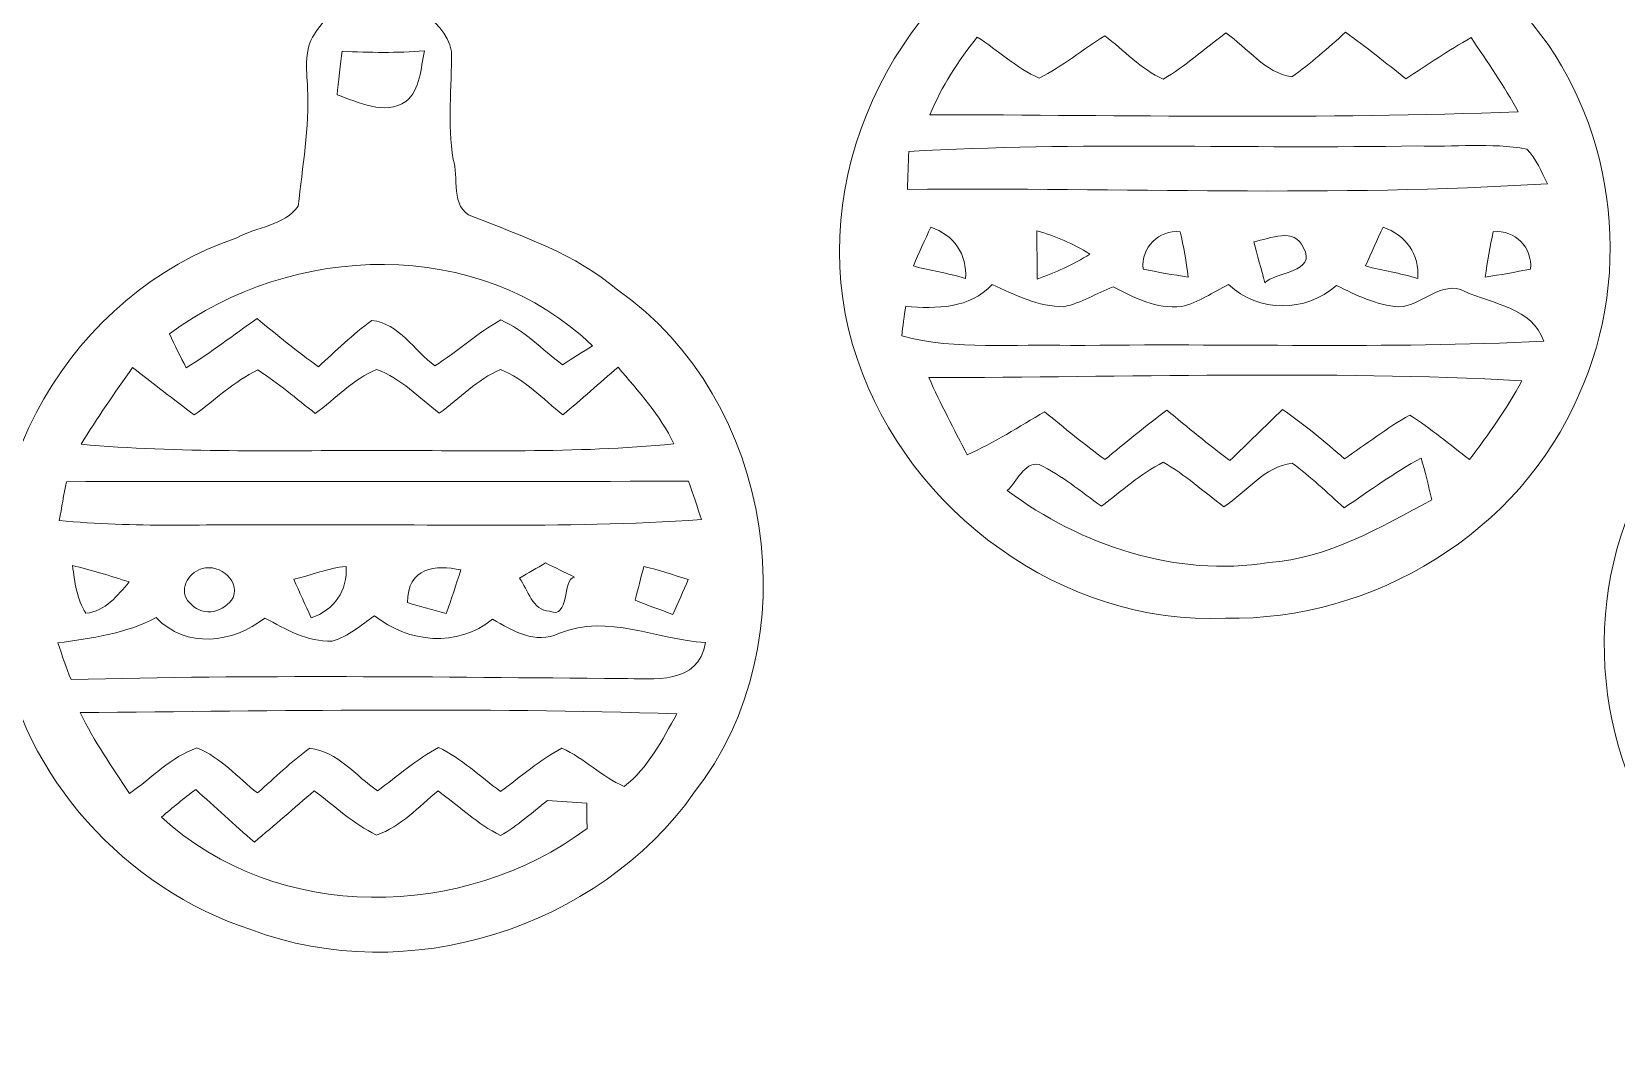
# Model space of a CAD drawing. Header units: centimetres. Extents: x -14.6 to 14.6, y -16.4 to 16.4.
# Drawn here: x -8.75 to 0.27, y -16.44 to -10.61 of the extents above; entities that cross this region are included whole.
import ezdxf

# ---------------------------------------------------------------- set-up
doc = ezdxf.new("R2010")
doc.units = ezdxf.units.CM
doc.header["$MEASUREMENT"] = 0
doc.layers.add('Layer 1', color=7, linetype='Continuous')

msp = doc.modelspace()

# ---------------------------------------------------------------- linework, layer by layer
at = {"layer": 'Layer 1', "color": 251, "lineweight": 9}
for points, knots in [([(-4.88773, -5.73313), (-4.69652, -5.67351), (-4.52366, -5.54792), (-4.31481, -5.55463), (-4.31481, -5.55463), (-4.08021, -5.53205), (-3.86431, -5.66257), (-3.63148, -5.64352), (-3.63148, -5.64352), (-3.31222, -5.59661), (-3.02259, -5.77299), (-2.72696, -5.85872), (-2.72696, -5.85872), (-2.27435, -5.97831), (-1.92615, -6.34449), (-1.45555, -6.41505), (-1.45555, -6.41505), (-1.21566, -6.43093), (-0.9987, -6.57909), (-0.75281, -6.54064), (-0.75281, -6.54064), (-0.54326, -6.54381), (-0.33971, -6.49301), (-0.14498, -6.41999), (-0.14498, -6.41999), (0.21556, -6.33003), (0.61244, -6.28699), (0.91724, -6.05345), (0.91724, -6.05345), (1.12643, -5.88024), (1.41994, -5.90176), (1.64784, -5.76241), (1.64784, -5.76241), (1.83375, -5.65693), (2.05847, -5.61072), (2.26767, -5.67386), (2.26767, -5.67386), (2.51567, -5.72819), (2.7672, -5.65411), (3.01697, -5.66681), (3.01697, -5.66681), (3.1542, -5.69009), (3.26321, -5.7864), (3.39303, -5.8305), (3.39303, -5.8305), (3.574, -5.87636), (3.77756, -5.8305), (3.94372, -5.93245), (3.94372, -5.93245), (4.38469, -6.28911), (4.94525, -6.47149), (5.49559, -6.57627), (5.49559, -6.57627), (5.89669, -6.54769), (6.31191, -6.57168), (6.69432, -6.42457), (6.69432, -6.42457), (6.86789, -6.32439), (7.04393, -6.22667), (7.23302, -6.15717), (7.23302, -6.15717), (7.42669, -6.08697), (7.54558, -5.90035), (7.72761, -5.81145), (7.72761, -5.81145), (7.9421, -5.74407), (8.18622, -5.81568), (8.38766, -5.69574), (8.38766, -5.69574), (8.63672, -5.55604), (8.94293, -5.55604), (9.20399, -5.66363), (9.20399, -5.66363), (9.43717, -5.7543), (9.70775, -5.63365), (9.92718, -5.77405), (9.92718, -5.77405), (10.12474, -5.88765), (10.3484, -5.92681), (10.56465, -5.98995), (10.56465, -5.98995), (10.82359, -6.12824), (11.08006, -6.27147), (11.34923, -6.39071), (11.34923, -6.39071), (11.55384, -6.50959), (11.7969, -6.49795), (12.02021, -6.55722), (12.02021, -6.55722), (12.27033, -6.57627), (12.54761, -6.644), (12.78327, -6.52159), (12.78327, -6.52159), (13.02704, -6.40658), (13.3403, -6.3639), (13.5689, -6.5357), (13.5689, -6.5357), (13.99577, -6.78864), (14.04974, -7.45821), (13.71143, -7.80499), (13.71143, -7.80499), (13.54562, -7.96092), (13.3209, -8.03606), (13.09654, -8.03959), (13.09654, -8.03959), (12.87711, -8.02513), (12.67567, -8.12108), (12.46718, -8.168), (12.46718, -8.168), (12.25587, -8.1807), (12.06043, -8.08863), (11.85299, -8.07346), (11.85299, -8.07346), (11.66426, -8.06605), (11.47658, -8.06534), (11.2889, -8.06323), (11.2889, -8.06323), (11.27232, -8.95364), (11.2695, -9.8444), (11.27726, -10.73481), (11.27726, -10.73481), (11.27056, -10.88686), (11.42366, -10.96306), (11.50092, -11.07348), (11.50092, -11.07348), (11.59582, -11.17155), (11.56125, -11.31372), (11.55878, -11.43825), (11.55878, -11.43825), (11.54502, -11.63828), (11.57853, -11.83619), (11.60323, -12.0348), (11.60323, -12.0348), (11.61099, -12.10677), (11.67272, -12.15051), (11.73764, -12.17027), (11.73764, -12.17027), (12.13451, -12.29409), (12.51092, -12.50505), (12.79879, -12.80809), (12.79879, -12.80809), (13.08313, -13.16051), (13.31808, -13.58314), (13.31773, -14.04881), (13.31773, -14.04881), (13.43626, -14.93992), (12.83266, -15.80811), (12.02444, -16.14184), (12.02444, -16.14184), (11.41449, -16.38949), (10.68883, -16.38243), (10.10498, -16.06634), (10.10498, -16.06634), (9.31158, -15.66382), (8.8057, -14.72544), (8.99267, -13.84137), (8.99267, -13.84137), (9.12673, -13.07161), (9.72927, -12.39781), (10.48704, -12.19778), (10.48704, -12.19778), (10.56112, -12.1685), (10.66766, -12.1424), (10.68107, -12.04926), (10.68107, -12.04926), (10.72128, -11.76669), (10.70576, -11.47988), (10.72834, -11.1966), (10.72834, -11.1966), (10.7996, -11.00328), (11.07018, -10.90485), (11.02255, -10.66179), (11.02255, -10.66179), (11.03737, -9.74104), (11.04584, -8.81817), (11.00774, -7.89777), (11.00774, -7.89777), (10.81971, -7.84909), (10.61298, -7.83251), (10.45494, -7.70904), (10.45494, -7.70904), (10.23022, -7.53547), (9.96034, -7.43352), (9.70634, -7.31322), (9.70634, -7.31322), (9.37896, -7.26983), (9.05794, -7.13119), (8.7228, -7.18516), (8.7228, -7.18516), (8.3672, -7.22009), (8.05322, -7.40283), (7.77241, -7.61097), (7.77241, -7.61097), (7.60837, -7.74326), (7.38471, -7.73973), (7.20409, -7.83604), (7.20409, -7.83604), (7.10919, -7.88649), (7.021, -7.94787), (6.93421, -8.01066), (6.93421, -8.01066), (6.93633, -8.14296), (6.94056, -8.40754), (6.94233, -8.53983), (6.94233, -8.53983), (7.06862, -8.66189), (7.23302, -8.79383), (7.22067, -8.98962), (7.22067, -8.98962), (7.20374, -9.24997), (7.21467, -9.51209), (7.27288, -9.76785), (7.27288, -9.76785), (7.35261, -9.90437), (7.53782, -9.90614), (7.66482, -9.97599), (7.66482, -9.97599), (8.48855, -10.29455), (9.08369, -11.17931), (8.97821, -12.07219), (8.97821, -12.07219), (8.91965, -13.15981), (7.87648, -14.0601), (6.79663, -14.01036), (6.79663, -14.01036), (5.70514, -14.05904), (4.65739, -13.13829), (4.61399, -12.03656), (4.61399, -12.03656), (4.54873, -11.3042), (4.93925, -10.58629), (5.53439, -10.17637), (5.53439, -10.17637), (5.77322, -10.01268), (6.04627, -9.91707), (6.31862, -9.82641), (6.31862, -9.82641), (6.35248, -9.51879), (6.38035, -9.21046), (6.39164, -8.90143), (6.39164, -8.90143), (6.39658, -8.74726), (6.54439, -8.65977), (6.6347, -8.55465), (6.6347, -8.55465), (6.64352, -8.40366), (6.6527, -8.25443), (6.66152, -8.1045), (6.66152, -8.1045), (6.51335, -8.07346), (6.35883, -8.00396), (6.21102, -8.06711), (6.21102, -8.06711), (5.82967, -8.2181), (5.42503, -8.04524), (5.03274, -8.06146), (5.03274, -8.06146), (4.77169, -8.09463), (4.57025, -7.89319), (4.32119, -7.86567), (4.32119, -7.86567), (3.955, -7.85086), (3.74052, -7.50513), (3.4015, -7.41835), (3.4015, -7.41835), (3.13303, -7.28112), (2.83564, -7.24443), (2.54142, -7.20915), (2.54142, -7.20915), (2.51849, -8.38919), (2.52132, -9.56994), (2.53966, -10.74998), (2.53966, -10.74998), (2.6529, -10.87663), (2.83599, -10.99552), (2.82435, -11.18849), (2.82435, -11.18849), (2.79401, -11.45624), (2.78272, -11.74411), (2.88397, -11.99741), (2.88397, -11.99741), (3.08082, -12.12829), (3.32706, -12.17873), (3.53202, -12.30221), (3.53202, -12.30221), (4.14833, -12.66557), (4.6087, -13.34996), (4.57942, -14.08338), (4.57942, -14.08338), (4.62105, -14.91452), (4.06366, -15.7118), (3.30307, -16.02189), (3.30307, -16.02189), (2.39643, -16.43817), (1.21815, -16.16512), (0.6276, -15.35021), (0.6276, -15.35021), (0.12596, -14.7085), (0.0621, -13.76059), (0.48826, -13.06421), (0.48826, -13.06421), (0.77824, -12.50329), (1.35786, -12.19214), (1.93429, -12.00376), (1.93429, -12.00376), (1.95722, -11.70001), (1.96499, -11.39486), (1.98157, -11.09077), (1.98157, -11.09077), (2.03307, -10.93696), (2.20311, -10.85052), (2.2525, -10.69495), (2.2525, -10.69495), (2.27825, -10.47976), (2.25991, -10.26209), (2.26414, -10.04619), (2.26414, -10.04619), (2.25321, -9.11521), (2.28672, -8.18352), (2.24721, -7.25325), (2.24721, -7.25325), (1.75614, -7.26383), (1.3829, -7.6346), (0.94334, -7.80006), (0.94334, -7.80006), (0.55917, -7.85297), (0.18275, -7.95492), (-0.20319, -7.9962), (-0.20319, -7.9962), (-0.39616, -8.06182), (-0.58348, -8.17859), (-0.79868, -8.12567), (-0.79868, -8.12567), (-1.13311, -8.04876), (-1.47742, -8.04488), (-1.81432, -7.98562), (-1.81432, -7.98562), (-1.80974, -8.11156), (-1.80056, -8.36344), (-1.79598, -8.48938), (-1.79598, -8.48938), (-1.68097, -8.61568), (-1.50282, -8.7328), (-1.54092, -8.93494), (-1.54092, -8.93494), (-1.52469, -9.20094), (-1.52751, -9.46869), (-1.48024, -9.73257), (-1.48024, -9.73257), (-1.0368, -9.9266), (-0.54291, -10.0984), (-0.24834, -10.51009), (-0.24834, -10.51009), (0.26495, -11.09041), (0.38207, -11.97271), (0.06069, -12.67368), (0.06069, -12.67368), (-0.27127, -13.45402), (-1.11018, -13.96449), (-1.95191, -13.94439), (-1.95191, -13.94439), (-2.87477, -13.98742), (-3.75672, -13.33831), (-4.04741, -12.47224), (-4.04741, -12.47224), (-4.3642, -11.56208), (-3.91511, -10.48646), (-3.0815, -10.02608), (-3.0815, -10.02608), (-2.87971, -9.90155), (-2.649, -9.83841), (-2.4278, -9.75903), (-2.4278, -9.75903), (-2.40311, -9.49163), (-2.38335, -9.22457), (-2.38406, -8.95646), (-2.38406, -8.95646), (-2.38406, -8.70952), (-2.08949, -8.58322), (-2.09796, -8.33204), (-2.09796, -8.33204), (-2.11242, -8.18917), (-2.03657, -7.9902), (-2.12124, -7.87061), (-2.12124, -7.87061), (-2.6303, -7.74008), (-3.01236, -7.31569), (-3.53835, -7.23244), (-3.53835, -7.23244), (-3.7165, -7.19822), (-3.8876, -7.11284), (-4.0714, -7.12272), (-4.0714, -7.12272), (-4.63231, -7.11249), (-5.08069, -7.50725), (-5.58305, -7.69352), (-5.58305, -7.69352), (-5.93688, -7.78489), (-6.23921, -8.01737), (-6.61633, -8.03712), (-6.61633, -8.03712), (-6.65726, -8.7582), (-6.6569, -9.48175), (-6.63821, -10.20353), (-6.63821, -10.20353), (-6.70171, -10.45012), (-6.39126, -10.51151), (-6.35951, -10.72), (-6.35951, -10.72), (-6.35563, -10.92461), (-6.38421, -11.13028), (-6.34858, -11.33418), (-6.34858, -11.33418), (-6.31471, -11.42661), (-6.3701, -11.61358), (-6.23851, -11.65874), (-6.23851, -11.65874), (-5.95135, -11.77339), (-5.65325, -11.87111), (-5.41267, -12.07713), (-5.41267, -12.07713), (-4.52013, -12.69732), (-4.30423, -14.08303), (-4.97768, -14.93887), (-4.97768, -14.93887), (-5.5266, -15.71251), (-6.6121, -16.05153), (-7.50145, -15.71745), (-7.50145, -15.71745), (-8.21477, -15.48426), (-8.79686, -14.85067), (-8.92244, -14.10455), (-8.92244, -14.10455), (-9.1334, -13.14005), (-8.51181, -12.09054), (-7.58189, -11.78045), (-7.58189, -11.78045), (-7.4697, -11.71765), (-7.30954, -11.7113), (-7.23123, -11.59947), (-7.23123, -11.59947), (-7.20794, -11.37652), (-7.16631, -11.15391), (-7.17796, -10.92884), (-7.17796, -10.92884), (-7.18431, -10.82089), (-7.20053, -10.69389), (-7.1268, -10.60288), (-7.1268, -10.60288), (-7.03438, -10.466), (-6.85516, -10.36404), (-6.8982, -10.16825), (-6.8982, -10.16825), (-6.88056, -9.50926), (-6.88198, -8.84957), (-6.89362, -8.19093), (-6.89362, -8.19093), (-6.88656, -8.11438), (-6.95712, -8.06464), (-7.02697, -8.06746), (-7.02697, -8.06746), (-7.38257, -8.06111), (-7.73605, -8.00431), (-8.09236, -8.03007), (-8.09236, -8.03007), (-8.28815, -8.02936), (-8.43773, -7.87696), (-8.61517, -7.81734), (-8.61517, -7.81734), (-8.81555, -7.75808), (-9.04521, -7.76266), (-9.20925, -7.61449), (-9.20925, -7.61449), (-9.40858, -7.4501), (-9.66151, -7.38589), (-9.88765, -7.27089), (-9.88765, -7.27089), (-10.08486, -7.15588), (-10.32015, -7.20174), (-10.53288, -7.14107), (-10.53288, -7.14107), (-10.69199, -7.08956), (-10.84509, -7.17634), (-10.99008, -7.23138), (-10.99008, -7.23138), (-10.98338, -7.49032), (-11.00349, -7.75243), (-10.97174, -8.01102), (-10.97174, -8.01102), (-10.88319, -8.18529), (-10.66588, -8.31758), (-10.69128, -8.53913), (-10.69128, -8.53913), (-10.72725, -8.80159), (-10.68422, -9.06335), (-10.66235, -9.32547), (-10.66235, -9.32547), (-10.26124, -9.48104), (-9.84108, -9.63485), (-9.54439, -9.96399), (-9.54439, -9.96399), (-8.98736, -10.4787), (-8.80179, -11.31443), (-9.01171, -12.03409), (-9.01171, -12.03409), (-9.21348, -12.69026), (-9.75711, -13.21907), (-10.40694, -13.42898), (-10.40694, -13.42898), (-11.15695, -13.68298), (-12.03325, -13.50412), (-12.61498, -12.96366), (-12.61498, -12.96366), (-13.03055, -12.61124), (-13.28243, -12.08595), (-13.30854, -11.54303), (-13.30854, -11.54303), (-13.36357, -11.01668), (-13.13497, -10.50374), (-12.81818, -10.09664), (-12.81818, -10.09664), (-12.52079, -9.70576), (-12.0523, -9.50327), (-11.6018, -9.34487), (-11.6018, -9.34487), (-11.59333, -9.05171), (-11.49385, -8.76878), (-11.51854, -8.47421), (-11.51854, -8.47421), (-11.52454, -8.31017), (-11.37955, -8.2054), (-11.27477, -8.10133), (-11.27477, -8.10133), (-11.2716, -7.84627), (-11.27195, -7.59192), (-11.27971, -7.33792), (-11.27971, -7.33792), (-11.64942, -7.43493), (-11.93588, -7.73656), (-12.32464, -7.77219), (-12.32464, -7.77219), (-12.61568, -7.78877), (-12.83476, -8.03606), (-13.13603, -8.00855), (-13.13603, -8.00855), (-13.52232, -8.01031), (-13.98869, -8.20222), (-14.29244, -7.86779), (-14.29244, -7.86779), (-14.64698, -7.5457), (-14.61699, -6.9227), (-14.23952, -6.62954), (-14.23952, -6.62954), (-14.05219, -6.43198), (-13.76468, -6.49972), (-13.52373, -6.47996), (-13.52373, -6.47996), (-13.22564, -6.44186), (-12.91731, -6.40658), (-12.65731, -6.24536), (-12.65731, -6.24536), (-12.33099, -6.13389), (-12.07664, -5.86084), (-11.72245, -5.82838), (-11.72245, -5.82838), (-11.52419, -5.79839), (-11.36756, -5.65869), (-11.17847, -5.60507), (-11.17847, -5.60507), (-11.02607, -5.59625), (-10.87367, -5.61636), (-10.72303, -5.63647), (-10.72303, -5.63647), (-10.5611, -5.66257), (-10.40129, -5.60225), (-10.23936, -5.60542), (-10.23936, -5.60542), (-10.06863, -5.56979), (-9.91728, -5.65905), (-9.76312, -5.7102), (-9.76312, -5.7102), (-9.54334, -5.78993), (-9.28792, -5.77405), (-9.09178, -5.91658), (-9.09178, -5.91658), (-8.96513, -5.99736), (-8.85506, -6.1099), (-8.70936, -6.15752), (-8.70936, -6.15752), (-8.46948, -6.22102), (-8.26275, -6.37342), (-8.01686, -6.41717), (-8.01686, -6.41717), (-7.67396, -6.51983), (-7.31413, -6.49513), (-6.961, -6.51065), (-6.961, -6.51065), (-6.53696, -6.46479), (-6.16654, -6.2249), (-5.76614, -6.0972), (-5.76614, -6.0972), (-5.62185, -6.04992), (-5.52378, -5.92434), (-5.38831, -5.86154), (-5.38831, -5.86154), (-5.22604, -5.80227), (-5.05388, -5.77899), (-4.88773, -5.73313), (-4.88773, -5.73313), (-4.88773, -5.73313), (-4.88773, -5.73313), (-4.88773, -5.73313)], [0, 0, 0, 0, 0.0064935, 0.0064935, 0.0064935, 0.0064935, 0.012987, 0.012987, 0.012987, 0.012987, 0.0194805, 0.0194805, 0.0194805, 0.0194805, 0.025974, 0.025974, 0.025974, 0.025974, 0.0324675, 0.0324675, 0.0324675, 0.0324675, 0.038961, 0.038961, 0.038961, 0.038961, 0.0454545, 0.0454545, 0.0454545, 0.0454545, 0.0519481, 0.0519481, 0.0519481, 0.0519481, 0.0584416, 0.0584416, 0.0584416, 0.0584416, 0.0649351, 0.0649351, 0.0649351, 0.0649351, 0.0714286, 0.0714286, 0.0714286, 0.0714286, 0.0779221, 0.0779221, 0.0779221, 0.0779221, 0.0844156, 0.0844156, 0.0844156, 0.0844156, 0.0909091, 0.0909091, 0.0909091, 0.0909091, 0.0974026, 0.0974026, 0.0974026, 0.0974026, 0.1038961, 0.1038961, 0.1038961, 0.1038961, 0.1103896, 0.1103896, 0.1103896, 0.1103896, 0.1168831, 0.1168831, 0.1168831, 0.1168831, 0.1233766, 0.1233766, 0.1233766, 0.1233766, 0.1298701, 0.1298701, 0.1298701, 0.1298701, 0.1363636, 0.1363636, 0.1363636, 0.1363636, 0.1428571, 0.1428571, 0.1428571, 0.1428571, 0.1493506, 0.1493506, 0.1493506, 0.1493506, 0.1558442, 0.1558442, 0.1558442, 0.1558442, 0.1623377, 0.1623377, 0.1623377, 0.1623377, 0.1688312, 0.1688312, 0.1688312, 0.1688312, 0.1753247, 0.1753247, 0.1753247, 0.1753247, 0.1818182, 0.1818182, 0.1818182, 0.1818182, 0.1883117, 0.1883117, 0.1883117, 0.1883117, 0.1948052, 0.1948052, 0.1948052, 0.1948052, 0.2012987, 0.2012987, 0.2012987, 0.2012987, 0.2077922, 0.2077922, 0.2077922, 0.2077922, 0.2142857, 0.2142857, 0.2142857, 0.2142857, 0.2207792, 0.2207792, 0.2207792, 0.2207792, 0.2272727, 0.2272727, 0.2272727, 0.2272727, 0.2337662, 0.2337662, 0.2337662, 0.2337662, 0.2402597, 0.2402597, 0.2402597, 0.2402597, 0.2467532, 0.2467532, 0.2467532, 0.2467532, 0.2532468, 0.2532468, 0.2532468, 0.2532468, 0.2597403, 0.2597403, 0.2597403, 0.2597403, 0.2662338, 0.2662338, 0.2662338, 0.2662338, 0.2727273, 0.2727273, 0.2727273, 0.2727273, 0.2792208, 0.2792208, 0.2792208, 0.2792208, 0.2857143, 0.2857143, 0.2857143, 0.2857143, 0.2922078, 0.2922078, 0.2922078, 0.2922078, 0.2987013, 0.2987013, 0.2987013, 0.2987013, 0.3051948, 0.3051948, 0.3051948, 0.3051948, 0.3116883, 0.3116883, 0.3116883, 0.3116883, 0.3181818, 0.3181818, 0.3181818, 0.3181818, 0.3246753, 0.3246753, 0.3246753, 0.3246753, 0.3311688, 0.3311688, 0.3311688, 0.3311688, 0.3376623, 0.3376623, 0.3376623, 0.3376623, 0.3441558, 0.3441558, 0.3441558, 0.3441558, 0.3506494, 0.3506494, 0.3506494, 0.3506494, 0.3571429, 0.3571429, 0.3571429, 0.3571429, 0.3636364, 0.3636364, 0.3636364, 0.3636364, 0.3701299, 0.3701299, 0.3701299, 0.3701299, 0.3766234, 0.3766234, 0.3766234, 0.3766234, 0.3831169, 0.3831169, 0.3831169, 0.3831169, 0.3896104, 0.3896104, 0.3896104, 0.3896104, 0.3961039, 0.3961039, 0.3961039, 0.3961039, 0.4025974, 0.4025974, 0.4025974, 0.4025974, 0.4090909, 0.4090909, 0.4090909, 0.4090909, 0.4155844, 0.4155844, 0.4155844, 0.4155844, 0.4220779, 0.4220779, 0.4220779, 0.4220779, 0.4285714, 0.4285714, 0.4285714, 0.4285714, 0.4350649, 0.4350649, 0.4350649, 0.4350649, 0.4415584, 0.4415584, 0.4415584, 0.4415584, 0.4480519, 0.4480519, 0.4480519, 0.4480519, 0.4545455, 0.4545455, 0.4545455, 0.4545455, 0.461039, 0.461039, 0.461039, 0.461039, 0.4675325, 0.4675325, 0.4675325, 0.4675325, 0.474026, 0.474026, 0.474026, 0.474026, 0.4805195, 0.4805195, 0.4805195, 0.4805195, 0.487013, 0.487013, 0.487013, 0.487013, 0.4935065, 0.4935065, 0.4935065, 0.4935065, 0.5, 0.5, 0.5, 0.5, 0.5064935, 0.5064935, 0.5064935, 0.5064935, 0.512987, 0.512987, 0.512987, 0.512987, 0.5194805, 0.5194805, 0.5194805, 0.5194805, 0.525974, 0.525974, 0.525974, 0.525974, 0.5324675, 0.5324675, 0.5324675, 0.5324675, 0.538961, 0.538961, 0.538961, 0.538961, 0.5454545, 0.5454545, 0.5454545, 0.5454545, 0.5519481, 0.5519481, 0.5519481, 0.5519481, 0.5584416, 0.5584416, 0.5584416, 0.5584416, 0.5649351, 0.5649351, 0.5649351, 0.5649351, 0.5714286, 0.5714286, 0.5714286, 0.5714286, 0.5779221, 0.5779221, 0.5779221, 0.5779221, 0.5844156, 0.5844156, 0.5844156, 0.5844156, 0.5909091, 0.5909091, 0.5909091, 0.5909091, 0.5974026, 0.5974026, 0.5974026, 0.5974026, 0.6038961, 0.6038961, 0.6038961, 0.6038961, 0.6103896, 0.6103896, 0.6103896, 0.6103896, 0.6168831, 0.6168831, 0.6168831, 0.6168831, 0.6233766, 0.6233766, 0.6233766, 0.6233766, 0.6298701, 0.6298701, 0.6298701, 0.6298701, 0.6363636, 0.6363636, 0.6363636, 0.6363636, 0.6428571, 0.6428571, 0.6428571, 0.6428571, 0.6493506, 0.6493506, 0.6493506, 0.6493506, 0.6558442, 0.6558442, 0.6558442, 0.6558442, 0.6623377, 0.6623377, 0.6623377, 0.6623377, 0.6688312, 0.6688312, 0.6688312, 0.6688312, 0.6753247, 0.6753247, 0.6753247, 0.6753247, 0.6818182, 0.6818182, 0.6818182, 0.6818182, 0.6883117, 0.6883117, 0.6883117, 0.6883117, 0.6948052, 0.6948052, 0.6948052, 0.6948052, 0.7012987, 0.7012987, 0.7012987, 0.7012987, 0.7077922, 0.7077922, 0.7077922, 0.7077922, 0.7142857, 0.7142857, 0.7142857, 0.7142857, 0.7207792, 0.7207792, 0.7207792, 0.7207792, 0.7272727, 0.7272727, 0.7272727, 0.7272727, 0.7337662, 0.7337662, 0.7337662, 0.7337662, 0.7402597, 0.7402597, 0.7402597, 0.7402597, 0.7467532, 0.7467532, 0.7467532, 0.7467532, 0.7532468, 0.7532468, 0.7532468, 0.7532468, 0.7597403, 0.7597403, 0.7597403, 0.7597403, 0.7662338, 0.7662338, 0.7662338, 0.7662338, 0.7727273, 0.7727273, 0.7727273, 0.7727273, 0.7792208, 0.7792208, 0.7792208, 0.7792208, 0.7857143, 0.7857143, 0.7857143, 0.7857143, 0.7922078, 0.7922078, 0.7922078, 0.7922078, 0.7987013, 0.7987013, 0.7987013, 0.7987013, 0.8051948, 0.8051948, 0.8051948, 0.8051948, 0.8116883, 0.8116883, 0.8116883, 0.8116883, 0.8181818, 0.8181818, 0.8181818, 0.8181818, 0.8246753, 0.8246753, 0.8246753, 0.8246753, 0.8311688, 0.8311688, 0.8311688, 0.8311688, 0.8376623, 0.8376623, 0.8376623, 0.8376623, 0.8441558, 0.8441558, 0.8441558, 0.8441558, 0.8506494, 0.8506494, 0.8506494, 0.8506494, 0.8571429, 0.8571429, 0.8571429, 0.8571429, 0.8636364, 0.8636364, 0.8636364, 0.8636364, 0.8701299, 0.8701299, 0.8701299, 0.8701299, 0.8766234, 0.8766234, 0.8766234, 0.8766234, 0.8831169, 0.8831169, 0.8831169, 0.8831169, 0.8896104, 0.8896104, 0.8896104, 0.8896104, 0.8961039, 0.8961039, 0.8961039, 0.8961039, 0.9025974, 0.9025974, 0.9025974, 0.9025974, 0.9090909, 0.9090909, 0.9090909, 0.9090909, 0.9155844, 0.9155844, 0.9155844, 0.9155844, 0.9220779, 0.9220779, 0.9220779, 0.9220779, 0.9285714, 0.9285714, 0.9285714, 0.9285714, 0.9350649, 0.9350649, 0.9350649, 0.9350649, 0.9415584, 0.9415584, 0.9415584, 0.9415584, 0.9480519, 0.9480519, 0.9480519, 0.9480519, 0.9545455, 0.9545455, 0.9545455, 0.9545455, 0.961039, 0.961039, 0.961039, 0.961039, 0.9675325, 0.9675325, 0.9675325, 0.9675325, 0.974026, 0.974026, 0.974026, 0.974026, 0.9805195, 0.9805195, 0.9805195, 0.9805195, 0.987013, 0.987013, 0.987013, 0.987013, 1, 1, 1, 1]), ([(-3.01165, -10.8724), (-3.14183, -10.81489), (-3.2459, -10.71365), (-3.36478, -10.63745), (-3.36478, -10.63745), (-3.47308, -10.77256), (-3.56728, -10.91896), (-3.63395, -11.07948), (-3.63395, -11.07948), (-2.51741, -11.08159), (-1.39981, -11.10699), (-0.28362, -11.0629), (-0.28362, -11.0629), (-0.363, -10.91614), (-0.46071, -10.77962), (-0.55208, -10.64097), (-0.55208, -10.64097), (-0.68014, -10.71259), (-0.80115, -10.79514), (-0.92356, -10.87628), (-0.92356, -10.87628), (-1.03715, -10.78526), (-1.14863, -10.69389), (-1.26752, -10.61064), (-1.26752, -10.61064), (-1.3663, -10.69918), (-1.46507, -10.78844), (-1.57408, -10.86464), (-1.57408, -10.86464), (-1.72366, -10.84135), (-1.82738, -10.69883), (-1.94873, -10.61346), (-1.94873, -10.61346), (-2.06762, -10.70165), (-2.17768, -10.8029), (-2.30574, -10.87734), (-2.30574, -10.87734), (-2.4331, -10.82019), (-2.5294, -10.71329), (-2.63876, -10.63004), (-2.63876, -10.63004), (-2.76365, -10.70941), (-2.88006, -10.80361), (-3.01165, -10.8724), (-3.01165, -10.8724), (-3.01165, -10.8724), (-3.01165, -10.8724), (-3.01165, -10.8724)], [0, 0, 0, 0, 0.0769231, 0.0769231, 0.0769231, 0.0769231, 0.1538462, 0.1538462, 0.1538462, 0.1538462, 0.2307692, 0.2307692, 0.2307692, 0.2307692, 0.3076923, 0.3076923, 0.3076923, 0.3076923, 0.3846154, 0.3846154, 0.3846154, 0.3846154, 0.4615385, 0.4615385, 0.4615385, 0.4615385, 0.5384615, 0.5384615, 0.5384615, 0.5384615, 0.6153846, 0.6153846, 0.6153846, 0.6153846, 0.6923077, 0.6923077, 0.6923077, 0.6923077, 0.7692308, 0.7692308, 0.7692308, 0.7692308, 0.8461538, 0.8461538, 0.8461538, 0.8461538, 1, 1, 1, 1]), ([(-6.98146, -10.71823), (-6.98887, -10.78032), (-7.00333, -10.90415), (-7.01039, -10.96624), (-7.01039, -10.96624), (-6.88974, -11.00786), (-6.73804, -11.08618), (-6.6188, -11.00469), (-6.6188, -11.00469), (-6.53414, -10.9359), (-6.53484, -10.81525), (-6.51262, -10.71682), (-6.51262, -10.71682), (-6.6689, -10.72811), (-6.82553, -10.7267), (-6.98146, -10.71823), (-6.98146, -10.71823), (-6.98146, -10.71823), (-6.98146, -10.71823), (-6.98146, -10.71823)], [0, 0, 0, 0, 0.1666667, 0.1666667, 0.1666667, 0.1666667, 0.3333333, 0.3333333, 0.3333333, 0.3333333, 0.5, 0.5, 0.5, 0.5, 0.6666667, 0.6666667, 0.6666667, 0.6666667, 1, 1, 1, 1]), ([(-3.7546, -11.28938), (-3.75742, -11.36099), (-3.76025, -11.43296), (-3.76201, -11.50493), (-3.76201, -11.50493), (-2.54775, -11.49293), (-1.33031, -11.54973), (-0.11781, -11.47212), (-0.11781, -11.47212), (-0.15274, -11.40403), (-0.18096, -11.32995), (-0.23564, -11.27492), (-0.23564, -11.27492), (-0.44061, -11.23752), (-0.65227, -11.26504), (-0.85865, -11.25692), (-0.85865, -11.25692), (-1.82385, -11.27597), (-2.79046, -11.23152), (-3.7546, -11.28938), (-3.7546, -11.28938), (-3.7546, -11.28938), (-3.7546, -11.28938), (-3.7546, -11.28938)], [0, 0, 0, 0, 0.1428571, 0.1428571, 0.1428571, 0.1428571, 0.2857143, 0.2857143, 0.2857143, 0.2857143, 0.4285714, 0.4285714, 0.4285714, 0.4285714, 0.5714286, 0.5714286, 0.5714286, 0.5714286, 0.7142857, 0.7142857, 0.7142857, 0.7142857, 1, 1, 1, 1]), ([(-3.62936, -11.71906), (-3.66323, -11.79209), (-3.69639, -11.86582), (-3.7285, -11.9399), (-3.7285, -11.9399), (-3.62831, -11.97024), (-3.53658, -11.9773), (-3.43146, -12.01257), (-3.43146, -12.01257), (-3.42052, -11.87288), (-3.49884, -11.76492), (-3.62936, -11.71906), (-3.62936, -11.71906), (-3.62936, -11.71906), (-3.62936, -11.71906), (-3.62936, -11.71906)], [0, 0, 0, 0, 0.2, 0.2, 0.2, 0.2, 0.4, 0.4, 0.4, 0.4, 0.6, 0.6, 0.6, 0.6, 1, 1, 1, 1]), ([(-1.79033, -11.80232), (-1.76952, -11.87993), (-1.748, -11.95789), (-1.72613, -12.03621), (-1.72613, -12.03621), (-1.67251, -11.97659), (-1.42415, -11.97518), (-1.50741, -11.8376), (-1.50741, -11.8376), (-1.55715, -11.71518), (-1.69614, -11.78715), (-1.79033, -11.80232), (-1.79033, -11.80232), (-1.79033, -11.80232), (-1.79033, -11.80232), (-1.79033, -11.80232)], [0, 0, 0, 0, 0.2, 0.2, 0.2, 0.2, 0.4, 0.4, 0.4, 0.4, 0.6, 0.6, 0.6, 0.6, 1, 1, 1, 1]), ([(-1.05409, -11.71906), (-1.08795, -11.79209), (-1.12111, -11.86582), (-1.15322, -11.9399), (-1.15322, -11.9399), (-1.05268, -11.97024), (-0.96236, -11.9773), (-0.85618, -12.01257), (-0.85618, -12.01257), (-0.84524, -11.87288), (-0.92356, -11.76492), (-1.05409, -11.71906), (-1.05409, -11.71906), (-1.05409, -11.71906), (-1.05409, -11.71906), (-1.05409, -11.71906)], [0, 0, 0, 0, 0.2, 0.2, 0.2, 0.2, 0.4, 0.4, 0.4, 0.4, 0.6, 0.6, 0.6, 0.6, 1, 1, 1, 1]), ([(-7.965, -12.32655), (-7.93431, -12.39146), (-7.90221, -12.45566), (-7.8694, -12.52022), (-7.8694, -12.52022), (-7.73041, -12.43379), (-7.60023, -12.3336), (-7.46618, -12.24012), (-7.46618, -12.24012), (-7.35152, -12.3329), (-7.23722, -12.42815), (-7.11657, -12.51352), (-7.11657, -12.51352), (-7.0178, -12.42321), (-6.92149, -12.32937), (-6.81283, -12.25105), (-6.81283, -12.25105), (-6.65726, -12.26552), (-6.57012, -12.42391), (-6.45335, -12.50929), (-6.45335, -12.50929), (-6.32529, -12.42674), (-6.21135, -12.32231), (-6.07835, -12.24788), (-6.07835, -12.24788), (-5.94465, -12.30644), (-5.84269, -12.41615), (-5.72628, -12.50223), (-5.72628, -12.50223), (-5.66913, -12.4666), (-5.61233, -12.43097), (-5.55553, -12.39569), (-5.55553, -12.39569), (-6.19759, -11.76951), (-7.26933, -11.80832), (-7.965, -12.32655), (-7.965, -12.32655), (-7.965, -12.32655), (-7.965, -12.32655), (-7.965, -12.32655)], [0, 0, 0, 0, 0.0909091, 0.0909091, 0.0909091, 0.0909091, 0.1818182, 0.1818182, 0.1818182, 0.1818182, 0.2727273, 0.2727273, 0.2727273, 0.2727273, 0.3636364, 0.3636364, 0.3636364, 0.3636364, 0.4545455, 0.4545455, 0.4545455, 0.4545455, 0.5454545, 0.5454545, 0.5454545, 0.5454545, 0.6363636, 0.6363636, 0.6363636, 0.6363636, 0.7272727, 0.7272727, 0.7272727, 0.7272727, 0.8181818, 0.8181818, 0.8181818, 0.8181818, 1, 1, 1, 1]), ([(-3.0247, -11.74094), (-3.0247, -11.80937), (-3.024, -11.94625), (-3.02365, -12.01469), (-3.02365, -12.01469), (-2.91922, -11.97659), (-2.81621, -11.93391), (-2.72343, -11.87252), (-2.72343, -11.87252), (-2.81762, -11.81467), (-2.91852, -11.76986), (-3.0247, -11.74094), (-3.0247, -11.74094), (-3.0247, -11.74094), (-3.0247, -11.74094), (-3.0247, -11.74094)], [0, 0, 0, 0, 0.2, 0.2, 0.2, 0.2, 0.4, 0.4, 0.4, 0.4, 0.6, 0.6, 0.6, 0.6, 1, 1, 1, 1]), ([(-2.42075, -11.95789), (-2.33608, -11.97589), (-2.25, -11.99106), (-2.16287, -12.0034), (-2.16287, -12.0034), (-2.17486, -11.91591), (-2.19003, -11.82984), (-2.20838, -11.74552), (-2.20838, -11.74552), (-2.33432, -11.736), (-2.43027, -11.83195), (-2.42075, -11.95789), (-2.42075, -11.95789), (-2.42075, -11.95789), (-2.42075, -11.95789), (-2.42075, -11.95789)], [0, 0, 0, 0, 0.2, 0.2, 0.2, 0.2, 0.4, 0.4, 0.4, 0.4, 0.6, 0.6, 0.6, 0.6, 1, 1, 1, 1]), ([(-0.42614, -11.74552), (-0.44519, -11.82984), (-0.46036, -11.91591), (-0.47165, -12.0034), (-0.47165, -12.0034), (-0.38522, -11.99106), (-0.29949, -11.97589), (-0.21377, -11.95789), (-0.21377, -11.95789), (-0.20424, -11.83195), (-0.3002, -11.736), (-0.42614, -11.74552), (-0.42614, -11.74552), (-0.42614, -11.74552), (-0.42614, -11.74552), (-0.42614, -11.74552)], [0, 0, 0, 0, 0.2, 0.2, 0.2, 0.2, 0.4, 0.4, 0.4, 0.4, 0.6, 0.6, 0.6, 0.6, 1, 1, 1, 1]), ([(-3.77224, -12.16921), (-3.78, -12.22565), (-3.78776, -12.28174), (-3.79482, -12.33889), (-3.79482, -12.33889), (-3.48226, -12.42215), (-3.15382, -12.38158), (-2.8342, -12.39358), (-2.8342, -12.39358), (-1.93568, -12.37946), (-1.0361, -12.41368), (-0.13828, -12.36817), (-0.13828, -12.36817), (-0.20636, -12.17556), (-0.42614, -12.16074), (-0.58807, -12.08489), (-0.58807, -12.08489), (-0.72318, -12.01716), (-0.83184, -12.17062), (-0.96448, -12.17309), (-0.96448, -12.17309), (-1.09254, -12.16286), (-1.20613, -12.10712), (-1.31867, -12.05138), (-1.31867, -12.05138), (-1.49823, -12.2059), (-1.75823, -12.20907), (-1.93427, -12.04609), (-1.93427, -12.04609), (-2.02176, -12.09054), (-2.10536, -12.14875), (-2.20238, -12.17132), (-2.20238, -12.17132), (-2.34384, -12.18649), (-2.4712, -12.12158), (-2.59149, -12.05879), (-2.59149, -12.05879), (-2.68463, -12.09618), (-2.77211, -12.15122), (-2.87089, -12.17238), (-2.87089, -12.17238), (-3.018, -12.17344), (-3.14888, -12.10394), (-3.27941, -12.04679), (-3.27941, -12.04679), (-3.40923, -12.18226), (-3.5955, -12.18649), (-3.77224, -12.16921), (-3.77224, -12.16921), (-3.77224, -12.16921), (-3.77224, -12.16921), (-3.77224, -12.16921)], [0, 0, 0, 0, 0.0714286, 0.0714286, 0.0714286, 0.0714286, 0.1428571, 0.1428571, 0.1428571, 0.1428571, 0.2142857, 0.2142857, 0.2142857, 0.2142857, 0.2857143, 0.2857143, 0.2857143, 0.2857143, 0.3571429, 0.3571429, 0.3571429, 0.3571429, 0.4285714, 0.4285714, 0.4285714, 0.4285714, 0.5, 0.5, 0.5, 0.5, 0.5714286, 0.5714286, 0.5714286, 0.5714286, 0.6428571, 0.6428571, 0.6428571, 0.6428571, 0.7142857, 0.7142857, 0.7142857, 0.7142857, 0.7857143, 0.7857143, 0.7857143, 0.7857143, 0.8571429, 0.8571429, 0.8571429, 0.8571429, 1, 1, 1, 1]), ([(-8.46842, -12.95484), (-7.90891, -13.00635), (-7.34623, -12.98871), (-6.78531, -12.99153), (-6.78531, -12.99153), (-6.22122, -12.98801), (-5.65501, -13.00847), (-5.09233, -12.95308), (-5.09233, -12.95308), (-5.16924, -12.78833), (-5.29518, -12.65428), (-5.41019, -12.51634), (-5.41019, -12.51634), (-5.51637, -12.60524), (-5.61797, -12.69908), (-5.72416, -12.78798), (-5.72416, -12.78798), (-5.83952, -12.69837), (-5.94076, -12.58337), (-6.07976, -12.53045), (-6.07976, -12.53045), (-6.21276, -12.58513), (-6.31295, -12.69485), (-6.42795, -12.7781), (-6.42795, -12.7781), (-6.54401, -12.69238), (-6.64561, -12.57737), (-6.78496, -12.53045), (-6.78496, -12.53045), (-6.91902, -12.58407), (-7.01885, -12.69555), (-7.13456, -12.77951), (-7.13456, -12.77951), (-7.24251, -12.69555), (-7.34729, -12.60559), (-7.4623, -12.53222), (-7.4623, -12.53222), (-7.59494, -12.59713), (-7.7043, -12.70084), (-7.82319, -12.78833), (-7.82319, -12.78833), (-7.94137, -12.70049), (-8.05743, -12.60771), (-8.17455, -12.51916), (-8.17455, -12.51916), (-8.2758, -12.66204), (-8.37705, -12.80491), (-8.46842, -12.95484), (-8.46842, -12.95484), (-8.46842, -12.95484), (-8.46842, -12.95484), (-8.46842, -12.95484)], [0, 0, 0, 0, 0.0714286, 0.0714286, 0.0714286, 0.0714286, 0.1428571, 0.1428571, 0.1428571, 0.1428571, 0.2142857, 0.2142857, 0.2142857, 0.2142857, 0.2857143, 0.2857143, 0.2857143, 0.2857143, 0.3571429, 0.3571429, 0.3571429, 0.3571429, 0.4285714, 0.4285714, 0.4285714, 0.4285714, 0.5, 0.5, 0.5, 0.5, 0.5714286, 0.5714286, 0.5714286, 0.5714286, 0.6428571, 0.6428571, 0.6428571, 0.6428571, 0.7142857, 0.7142857, 0.7142857, 0.7142857, 0.7857143, 0.7857143, 0.7857143, 0.7857143, 0.8571429, 0.8571429, 0.8571429, 0.8571429, 1, 1, 1, 1]), ([(-3.6403, -12.57561), (-3.57398, -12.72554), (-3.49672, -12.86912), (-3.42193, -13.01587), (-3.42193, -13.01587), (-3.26918, -12.94497), (-3.12595, -12.85642), (-2.98131, -12.77034), (-2.98131, -12.77034), (-2.86807, -12.86277), (-2.75518, -12.9552), (-2.637, -13.04233), (-2.637, -13.04233), (-2.52129, -12.94638), (-2.40558, -12.85042), (-2.28458, -12.76152), (-2.28458, -12.76152), (-2.16675, -12.85889), (-2.04892, -12.95661), (-1.9258, -13.04762), (-1.9258, -13.04762), (-1.82561, -12.95132), (-1.72648, -12.8536), (-1.62629, -12.75729), (-1.62629, -12.75729), (-1.50176, -12.84196), (-1.38676, -12.93968), (-1.27316, -13.03845), (-1.27316, -13.03845), (-1.14969, -12.95484), (-1.03186, -12.86206), (-0.90169, -12.78904), (-0.90169, -12.78904), (-0.78315, -12.86594), (-0.67273, -12.95555), (-0.56161, -13.04269), (-0.56161, -13.04269), (-0.45295, -12.89911), (-0.34783, -12.752), (-0.26281, -12.59325), (-0.26281, -12.59325), (-1.38676, -12.53398), (-2.51494, -12.57455), (-3.6403, -12.57561), (-3.6403, -12.57561), (-3.6403, -12.57561), (-3.6403, -12.57561), (-3.6403, -12.57561)], [0, 0, 0, 0, 0.0769231, 0.0769231, 0.0769231, 0.0769231, 0.1538462, 0.1538462, 0.1538462, 0.1538462, 0.2307692, 0.2307692, 0.2307692, 0.2307692, 0.3076923, 0.3076923, 0.3076923, 0.3076923, 0.3846154, 0.3846154, 0.3846154, 0.3846154, 0.4615385, 0.4615385, 0.4615385, 0.4615385, 0.5384615, 0.5384615, 0.5384615, 0.5384615, 0.6153846, 0.6153846, 0.6153846, 0.6153846, 0.6923077, 0.6923077, 0.6923077, 0.6923077, 0.7692308, 0.7692308, 0.7692308, 0.7692308, 0.8461538, 0.8461538, 0.8461538, 0.8461538, 1, 1, 1, 1]), ([(-3.19404, -13.21872), (-2.77247, -13.53128), (-2.23131, -13.71473), (-1.70496, -13.62794), (-1.70496, -13.62794), (-1.36594, -13.60466), (-1.0682, -13.42757), (-0.77575, -13.27129), (-0.77575, -13.27129), (-0.7948, -13.19156), (-0.81526, -13.11218), (-0.83607, -13.03351), (-0.83607, -13.03351), (-0.98988, -13.11606), (-1.13029, -13.22013), (-1.27528, -13.31679), (-1.27528, -13.31679), (-1.37229, -13.22966), (-1.46684, -13.13864), (-1.57196, -13.06244), (-1.57196, -13.06244), (-1.7286, -13.0829), (-1.83267, -13.22719), (-1.95967, -13.31044), (-1.95967, -13.31044), (-2.07467, -13.22578), (-2.18156, -13.12806), (-2.30539, -13.05715), (-2.30539, -13.05715), (-2.43486, -13.12171), (-2.5421, -13.22225), (-2.65781, -13.30762), (-2.65781, -13.30762), (-2.77317, -13.22507), (-2.8843, -13.13194), (-3.01236, -13.0702), (-3.01236, -13.0702), (-3.10161, -13.0568), (-3.13724, -13.16863), (-3.19404, -13.21872), (-3.19404, -13.21872), (-3.19404, -13.21872), (-3.19404, -13.21872), (-3.19404, -13.21872)], [0, 0, 0, 0, 0.0833333, 0.0833333, 0.0833333, 0.0833333, 0.1666667, 0.1666667, 0.1666667, 0.1666667, 0.25, 0.25, 0.25, 0.25, 0.3333333, 0.3333333, 0.3333333, 0.3333333, 0.4166667, 0.4166667, 0.4166667, 0.4166667, 0.5, 0.5, 0.5, 0.5, 0.5833333, 0.5833333, 0.5833333, 0.5833333, 0.6666667, 0.6666667, 0.6666667, 0.6666667, 0.75, 0.75, 0.75, 0.75, 0.8333333, 0.8333333, 0.8333333, 0.8333333, 1, 1, 1, 1]), ([(-8.55167, -13.16827), (-8.56578, -13.2413), (-8.57919, -13.31468), (-8.5919, -13.38876), (-8.5919, -13.38876), (-8.16785, -13.43215), (-7.74028, -13.40781), (-7.31448, -13.41451), (-7.31448, -13.41451), (-6.52144, -13.40499), (-5.72733, -13.43886), (-4.93535, -13.38347), (-4.93535, -13.38347), (-4.95863, -13.30974), (-4.98297, -13.23707), (-5.00943, -13.1651), (-5.00943, -13.1651), (-6.19018, -13.16898), (-7.37093, -13.16369), (-8.55167, -13.16827), (-8.55167, -13.16827), (-8.55167, -13.16827), (-8.55167, -13.16827), (-8.55167, -13.16827)], [0, 0, 0, 0, 0.1428571, 0.1428571, 0.1428571, 0.1428571, 0.2857143, 0.2857143, 0.2857143, 0.2857143, 0.4285714, 0.4285714, 0.4285714, 0.4285714, 0.5714286, 0.5714286, 0.5714286, 0.5714286, 0.7142857, 0.7142857, 0.7142857, 0.7142857, 1, 1, 1, 1]), ([(-7.79673, -13.66992), (-7.87399, -13.70062), (-7.91526, -13.81245), (-7.83836, -13.86677), (-7.83836, -13.86677), (-7.77098, -13.94227), (-7.64891, -13.90876), (-7.60164, -13.82762), (-7.60164, -13.82762), (-7.56354, -13.71755), (-7.69936, -13.62265), (-7.79673, -13.66992), (-7.79673, -13.66992), (-7.79673, -13.66992), (-7.79673, -13.66992), (-7.79673, -13.66992)], [0, 0, 0, 0, 0.2, 0.2, 0.2, 0.2, 0.4, 0.4, 0.4, 0.4, 0.6, 0.6, 0.6, 0.6, 1, 1, 1, 1]), ([(-8.51711, -13.64594), (-8.50334, -13.73836), (-8.49382, -13.83644), (-8.4402, -13.91687), (-8.4402, -13.91687), (-8.33083, -13.90487), (-8.25957, -13.81633), (-8.1936, -13.73872), (-8.1936, -13.73872), (-8.29979, -13.70626), (-8.41022, -13.66816), (-8.51711, -13.64594), (-8.51711, -13.64594), (-8.51711, -13.64594), (-8.51711, -13.64594), (-8.51711, -13.64594)], [0, 0, 0, 0, 0.2, 0.2, 0.2, 0.2, 0.4, 0.4, 0.4, 0.4, 0.6, 0.6, 0.6, 0.6, 1, 1, 1, 1]), ([(-7.25627, -13.72284), (-7.22417, -13.79657), (-7.19101, -13.86995), (-7.15714, -13.94368), (-7.15714, -13.94368), (-7.02661, -13.89747), (-6.9483, -13.78952), (-6.95923, -13.65017), (-6.95923, -13.65017), (-7.06295, -13.6604), (-7.15644, -13.70062), (-7.25627, -13.72284), (-7.25627, -13.72284), (-7.25627, -13.72284), (-7.25627, -13.72284), (-7.25627, -13.72284)], [0, 0, 0, 0, 0.2, 0.2, 0.2, 0.2, 0.4, 0.4, 0.4, 0.4, 0.6, 0.6, 0.6, 0.6, 1, 1, 1, 1]), ([(-6.60963, -13.85654), (-6.53625, -13.87701), (-6.46288, -13.89782), (-6.38915, -13.91793), (-6.38915, -13.91793), (-6.35881, -13.83608), (-6.33164, -13.75318), (-6.30589, -13.67028), (-6.30589, -13.67028), (-6.44771, -13.63959), (-6.60963, -13.65334), (-6.60963, -13.85654), (-6.60963, -13.85654), (-6.60963, -13.85654), (-6.60963, -13.85654), (-6.60963, -13.85654)], [0, 0, 0, 0, 0.2, 0.2, 0.2, 0.2, 0.4, 0.4, 0.4, 0.4, 0.6, 0.6, 0.6, 0.6, 1, 1, 1, 1]), ([(-5.82258, -13.63077), (-5.87197, -13.65934), (-5.92171, -13.68756), (-5.9711, -13.71649), (-5.9711, -13.71649), (-5.92313, -13.78317), (-5.89843, -13.90205), (-5.80001, -13.90523), (-5.80001, -13.90523), (-5.6843, -13.95532), (-5.72875, -13.72425), (-5.65854, -13.7112), (-5.65854, -13.7112), (-5.71358, -13.68404), (-5.7679, -13.65758), (-5.82258, -13.63077), (-5.82258, -13.63077), (-5.82258, -13.63077), (-5.82258, -13.63077), (-5.82258, -13.63077)], [0, 0, 0, 0, 0.1666667, 0.1666667, 0.1666667, 0.1666667, 0.3333333, 0.3333333, 0.3333333, 0.3333333, 0.5, 0.5, 0.5, 0.5, 0.6666667, 0.6666667, 0.6666667, 0.6666667, 1, 1, 1, 1]), ([(-5.26308, -13.65123), (-5.28002, -13.71473), (-5.29659, -13.77893), (-5.31282, -13.84314), (-5.31282, -13.84314), (-5.24157, -13.87101), (-5.16959, -13.89782), (-5.09727, -13.92322), (-5.09727, -13.92322), (-5.06799, -13.8569), (-5.03906, -13.79058), (-5.01015, -13.72461), (-5.01015, -13.72461), (-5.09304, -13.70132), (-5.18159, -13.6671), (-5.26308, -13.65123), (-5.26308, -13.65123), (-5.26308, -13.65123), (-5.26308, -13.65123), (-5.26308, -13.65123)], [0, 0, 0, 0, 0.1666667, 0.1666667, 0.1666667, 0.1666667, 0.3333333, 0.3333333, 0.3333333, 0.3333333, 0.5, 0.5, 0.5, 0.5, 0.6666667, 0.6666667, 0.6666667, 0.6666667, 1, 1, 1, 1]), ([(-8.6, -14.08585), (-8.57672, -14.1557), (-8.55203, -14.22555), (-8.52486, -14.29434), (-8.52486, -14.29434), (-7.48029, -14.26647), (-6.43465, -14.27917), (-5.39008, -14.28905), (-5.39008, -14.28905), (-5.20769, -14.28552), (-4.95228, -14.32962), (-4.91242, -14.08303), (-4.91242, -14.08303), (-5.19288, -14.06786), (-5.46416, -13.91863), (-5.74391, -14.03046), (-5.74391, -14.03046), (-5.8822, -14.09714), (-6.0092, -14.01529), (-6.12421, -13.95109), (-6.12421, -13.95109), (-6.32882, -14.11196), (-6.60152, -14.08656), (-6.79766, -13.93098), (-6.79766, -13.93098), (-6.8728, -13.98637), (-6.94689, -14.04881), (-7.0379, -14.07491), (-7.0379, -14.07491), (-7.18113, -14.08197), (-7.30213, -14.00824), (-7.42173, -13.94403), (-7.42173, -13.94403), (-7.60305, -14.08726), (-7.87081, -14.12113), (-8.04015, -13.94121), (-8.04015, -13.94121), (-8.21406, -14.03364), (-8.40845, -14.05798), (-8.6, -14.08585), (-8.6, -14.08585), (-8.6, -14.08585), (-8.6, -14.08585), (-8.6, -14.08585)], [0, 0, 0, 0, 0.0833333, 0.0833333, 0.0833333, 0.0833333, 0.1666667, 0.1666667, 0.1666667, 0.1666667, 0.25, 0.25, 0.25, 0.25, 0.3333333, 0.3333333, 0.3333333, 0.3333333, 0.4166667, 0.4166667, 0.4166667, 0.4166667, 0.5, 0.5, 0.5, 0.5, 0.5833333, 0.5833333, 0.5833333, 0.5833333, 0.6666667, 0.6666667, 0.6666667, 0.6666667, 0.75, 0.75, 0.75, 0.75, 0.8333333, 0.8333333, 0.8333333, 0.8333333, 1, 1, 1, 1]), ([(-8.4723, -14.48202), (-8.39504, -14.645), (-8.29062, -14.79176), (-8.19255, -14.9431), (-8.19255, -14.9431), (-8.06625, -14.8542), (-7.95583, -14.73496), (-7.80802, -14.68275), (-7.80802, -14.68275), (-7.67255, -14.73567), (-7.57695, -14.85349), (-7.46265, -14.93957), (-7.46265, -14.93957), (-7.36563, -14.85244), (-7.27144, -14.76142), (-7.16561, -14.68557), (-7.16561, -14.68557), (-7.00756, -14.7018), (-6.9035, -14.84291), (-6.78038, -14.92758), (-6.78038, -14.92758), (-6.66572, -14.84326), (-6.55742, -14.74801), (-6.43218, -14.68028), (-6.43218, -14.68028), (-6.30236, -14.74413), (-6.19547, -14.84538), (-6.07941, -14.93111), (-6.07941, -14.93111), (-5.9644, -14.84714), (-5.8561, -14.75154), (-5.7298, -14.68522), (-5.7298, -14.68522), (-5.60245, -14.74166), (-5.50332, -14.84644), (-5.37526, -14.90288), (-5.37526, -14.90288), (-5.23803, -14.7974), (-5.15795, -14.63689), (-5.0754, -14.48907), (-5.0754, -14.48907), (-6.20676, -14.45133), (-7.34023, -14.47285), (-8.4723, -14.48202), (-8.4723, -14.48202), (-8.4723, -14.48202), (-8.4723, -14.48202), (-8.4723, -14.48202)], [0, 0, 0, 0, 0.0769231, 0.0769231, 0.0769231, 0.0769231, 0.1538462, 0.1538462, 0.1538462, 0.1538462, 0.2307692, 0.2307692, 0.2307692, 0.2307692, 0.3076923, 0.3076923, 0.3076923, 0.3076923, 0.3846154, 0.3846154, 0.3846154, 0.3846154, 0.4615385, 0.4615385, 0.4615385, 0.4615385, 0.5384615, 0.5384615, 0.5384615, 0.5384615, 0.6153846, 0.6153846, 0.6153846, 0.6153846, 0.6923077, 0.6923077, 0.6923077, 0.6923077, 0.7692308, 0.7692308, 0.7692308, 0.7692308, 0.8461538, 0.8461538, 0.8461538, 0.8461538, 1, 1, 1, 1]), ([(-8.01086, -15.07751), (-7.35082, -15.68217), (-6.2886, -15.66735), (-5.58694, -15.14136), (-5.58694, -15.14136), (-5.58694, -15.09268), (-5.58729, -15.0447), (-5.58729, -14.99707), (-5.58729, -14.99707), (-5.66242, -14.99178), (-5.73792, -14.9872), (-5.81271, -14.98296), (-5.81271, -14.98296), (-5.90055, -15.0507), (-5.98275, -15.12725), (-6.07976, -15.18193), (-6.07976, -15.18193), (-6.20993, -15.1149), (-6.31824, -15.01436), (-6.43465, -14.92758), (-6.43465, -14.92758), (-6.54613, -15.01789), (-6.64667, -15.13078), (-6.78531, -15.17911), (-6.78531, -15.17911), (-6.91761, -15.11702), (-7.02415, -15.01295), (-7.14091, -14.92722), (-7.14091, -14.92722), (-7.25345, -15.026), (-7.36669, -15.12337), (-7.48135, -15.21933), (-7.48135, -15.21933), (-7.59494, -15.12196), (-7.70501, -15.01965), (-7.81543, -14.91911), (-7.81543, -14.91911), (-7.88175, -14.97026), (-7.94701, -15.02283), (-8.01086, -15.07751), (-8.01086, -15.07751), (-8.01086, -15.07751), (-8.01086, -15.07751), (-8.01086, -15.07751)], [0, 0, 0, 0, 0.0833333, 0.0833333, 0.0833333, 0.0833333, 0.1666667, 0.1666667, 0.1666667, 0.1666667, 0.25, 0.25, 0.25, 0.25, 0.3333333, 0.3333333, 0.3333333, 0.3333333, 0.4166667, 0.4166667, 0.4166667, 0.4166667, 0.5, 0.5, 0.5, 0.5, 0.5833333, 0.5833333, 0.5833333, 0.5833333, 0.6666667, 0.6666667, 0.6666667, 0.6666667, 0.75, 0.75, 0.75, 0.75, 0.8333333, 0.8333333, 0.8333333, 0.8333333, 1, 1, 1, 1])]:
    msp.add_open_spline(points, degree=3, knots=knots, dxfattribs=at)

doc.saveas('drawing.dxf')
